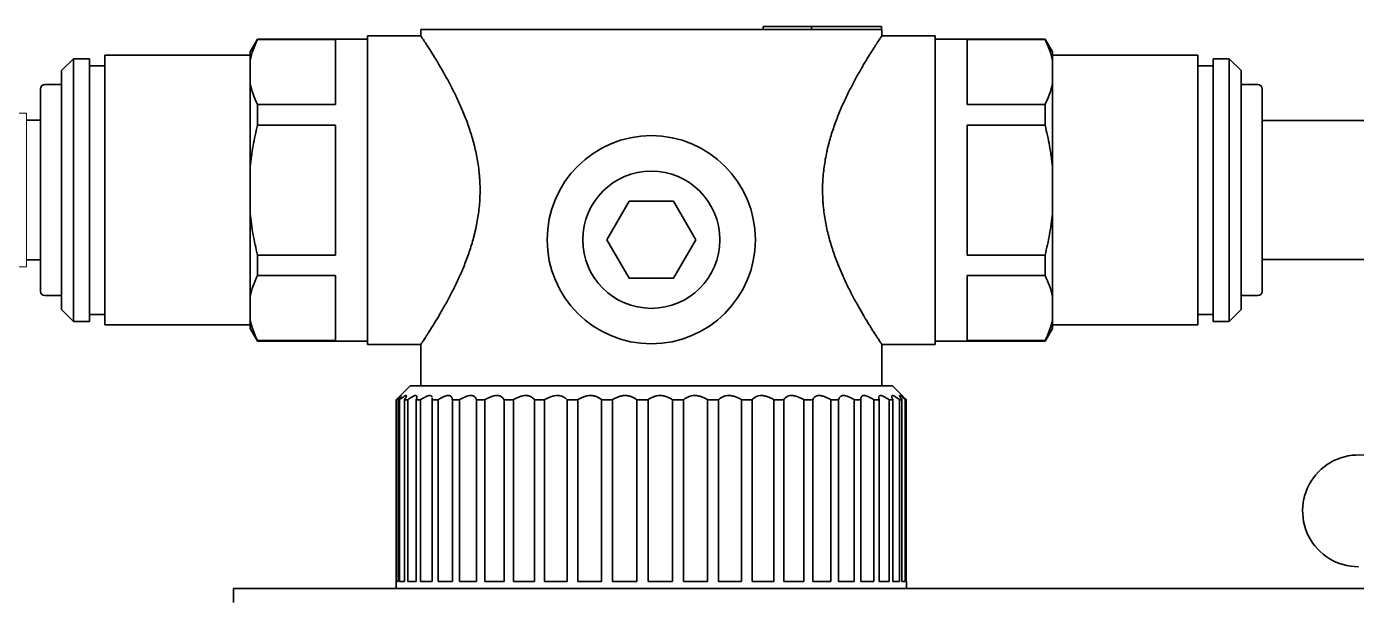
# Model space of a CAD drawing. Extents: x 6336 to 10269, y -393 to 3036.
# Drawn here: x 8585.8 to 8680.9, y 2283.9 to 2324.6 of the extents above; entities that cross this region are included whole.
import ezdxf

# ---------------------------------------------------------------- set-up
doc = ezdxf.new("R2010")
doc.units = 0
doc.header["$LTSCALE"] = 5
doc.layers.get('0').update_dxf_attribs({"linetype": 'CONTINUOUS', "lineweight": 0})
doc.layers.add('1', color=7, linetype='CONTINUOUS', true_color=0xffffff)

msp = doc.modelspace()

# ---------------------------------------------------------------- linework, layer by layer
for p, q in [((8585.773, 2318.426), (8584.273, 2318.426)), ((8585.773, 2318.426), (8585.773, 2307.426)), ((8585.773, 2307.426), (8584.273, 2307.426))]:
    msp.add_line(p, q)
at = {"layer": '1', "color": 7, "linetype": 'Continuous', "lineweight": 35}
for p, q in [((8638.478, 2324.626), (8641.943, 2324.626)), ((8638.478, 2324.426), (8638.478, 2324.626)), ((8641.943, 2324.626), (8646.943, 2324.626)), ((8641.943, 2324.426), (8641.943, 2324.626)), ((8646.943, 2324.626), (8646.943, 2324.426)), ((8602.298, 2323.726), (8601.773, 2322.817)), ((8602.298, 2323.726), (8602.298, 2323.692)), ((8610.173, 2323.726), (8602.298, 2323.726)), ((8607.873, 2323.692), (8602.298, 2323.692)), ((8607.873, 2319.047), (8607.873, 2323.692)), ((8610.173, 2301.876), (8610.173, 2323.976)), ((8613.973, 2323.976), (8610.173, 2323.976)), ((8646.943, 2324.426), (8613.973, 2324.426)), ((8613.973, 2324.426), (8613.973, 2323.976)), ((8646.943, 2324.426), (8646.973, 2324.426)), ((8646.973, 2323.976), (8646.973, 2324.426)), ((8650.773, 2323.976), (8646.973, 2323.976)), ((8650.773, 2312.926), (8650.773, 2323.976)), ((8658.648, 2323.726), (8650.773, 2323.726)), ((8653.073, 2323.692), (8653.073, 2319.047)), ((8653.073, 2323.692), (8658.648, 2323.692)), ((8659.173, 2322.817), (8658.648, 2323.726)), ((8658.648, 2323.692), (8658.648, 2323.726)), ((8601.773, 2322.817), (8601.773, 2322.203)), ((8659.173, 2322.817), (8659.173, 2322.203)), ((8589.123, 2322.326), (8588.273, 2321.476)), ((8590.273, 2322.326), (8589.123, 2322.326)), ((8589.123, 2322.326), (8589.123, 2303.526)), ((8590.273, 2322.326), (8590.273, 2303.526)), ((8591.373, 2321.826), (8590.273, 2321.826)), ((8591.373, 2322.576), (8591.373, 2303.276)), ((8601.773, 2322.576), (8591.373, 2322.576)), ((8601.773, 2320.537), (8601.773, 2322.203)), ((8669.573, 2322.576), (8659.173, 2322.576)), ((8659.173, 2322.203), (8659.173, 2320.537)), ((8669.573, 2303.276), (8669.573, 2322.576)), ((8670.673, 2321.826), (8669.573, 2321.826)), ((8670.673, 2303.526), (8670.673, 2322.326)), ((8671.823, 2322.326), (8670.673, 2322.326)), ((8671.823, 2303.526), (8671.823, 2322.326)), ((8672.673, 2321.476), (8671.823, 2322.326)), ((8588.273, 2321.476), (8588.273, 2304.376)), ((8672.673, 2304.376), (8672.673, 2321.476)), ((8586.773, 2305.676), (8586.773, 2320.176)), ((8588.273, 2320.476), (8587.073, 2320.476)), ((8601.773, 2320.537), (8601.773, 2314.591)), ((8659.173, 2314.591), (8659.173, 2320.537)), ((8673.873, 2320.476), (8672.673, 2320.476)), ((8674.173, 2320.176), (8674.173, 2305.676)), ((8602.298, 2319.047), (8607.873, 2319.047)), ((8602.298, 2319.047), (8602.298, 2317.571)), ((8658.648, 2319.047), (8653.073, 2319.047)), ((8658.648, 2317.571), (8658.648, 2319.047)), ((8585.773, 2317.926), (8586.773, 2317.926)), ((8681.973, 2317.901), (8674.173, 2317.901)), ((8602.298, 2317.571), (8607.873, 2317.571)), ((8607.873, 2308.281), (8607.873, 2317.571)), ((8653.073, 2317.571), (8653.073, 2308.281)), ((8653.073, 2317.571), (8658.648, 2317.571)), ((8601.773, 2311.261), (8601.773, 2314.591)), ((8659.173, 2314.591), (8659.173, 2311.261)), ((8650.773, 2301.876), (8650.773, 2312.926)), ((8601.773, 2311.261), (8601.773, 2305.315)), ((8627.297, 2309.376), (8628.885, 2312.126)), ((8628.885, 2312.126), (8632.061, 2312.126)), ((8632.061, 2312.126), (8633.648, 2309.376)), ((8659.173, 2305.315), (8659.173, 2311.261)), ((8628.885, 2306.626), (8627.297, 2309.376)), ((8633.648, 2309.376), (8632.061, 2306.626)), ((8586.773, 2307.926), (8585.773, 2307.926)), ((8607.873, 2308.281), (8602.298, 2308.281)), ((8602.298, 2308.281), (8602.298, 2306.805)), ((8658.648, 2308.281), (8653.073, 2308.281)), ((8658.648, 2306.805), (8658.648, 2308.281)), ((8674.173, 2307.951), (8681.973, 2307.951)), ((8602.298, 2306.805), (8607.873, 2306.805)), ((8607.873, 2302.16), (8607.873, 2306.805)), ((8632.061, 2306.626), (8628.885, 2306.626)), ((8653.073, 2306.805), (8653.073, 2302.16)), ((8658.648, 2306.805), (8653.073, 2306.805)), ((8587.073, 2305.376), (8588.273, 2305.376)), ((8601.773, 2303.65), (8601.773, 2305.315)), ((8659.173, 2305.315), (8659.173, 2303.65)), ((8672.673, 2305.376), (8673.873, 2305.376)), ((8588.273, 2304.376), (8589.123, 2303.526)), ((8590.273, 2304.026), (8591.373, 2304.026)), ((8601.773, 2303.035), (8601.773, 2303.65)), ((8659.173, 2303.035), (8659.173, 2303.65)), ((8669.573, 2304.026), (8670.673, 2304.026)), ((8671.823, 2303.526), (8672.673, 2304.376)), ((8589.123, 2303.526), (8590.273, 2303.526)), ((8591.373, 2303.276), (8601.773, 2303.276)), ((8601.773, 2303.035), (8602.298, 2302.126)), ((8658.648, 2302.126), (8659.173, 2303.035)), ((8659.173, 2303.276), (8669.573, 2303.276)), ((8670.673, 2303.526), (8671.823, 2303.526)), ((8607.873, 2302.16), (8602.298, 2302.16)), ((8602.298, 2302.126), (8602.298, 2302.16)), ((8602.298, 2302.126), (8610.173, 2302.126)), ((8610.173, 2301.876), (8613.973, 2301.876)), ((8613.973, 2301.876), (8613.973, 2298.926)), ((8646.973, 2301.876), (8650.773, 2301.876)), ((8646.973, 2298.926), (8646.973, 2301.876)), ((8650.773, 2302.126), (8658.648, 2302.126)), ((8653.073, 2302.16), (8658.648, 2302.16)), ((8658.648, 2302.16), (8658.648, 2302.126)), ((8613.223, 2298.926), (8612.223, 2297.926)), ((8647.723, 2298.926), (8613.223, 2298.926)), ((8648.423, 2298.226), (8647.723, 2298.926)), ((8612.223, 2297.926), (8612.223, 2284.426)), ((8612.223, 2297.926), (8612.227, 2297.926)), ((8612.227, 2284.926), (8612.227, 2297.926)), ((8612.349, 2297.926), (8612.349, 2284.926)), ((8612.461, 2297.926), (8612.349, 2297.926)), ((8612.461, 2284.926), (8612.461, 2297.926)), ((8612.823, 2297.926), (8612.823, 2284.926)), ((8613.045, 2297.926), (8612.823, 2297.926)), ((8613.045, 2284.926), (8613.045, 2297.926)), ((8613.641, 2297.926), (8613.641, 2284.926)), ((8613.968, 2297.926), (8613.641, 2297.926)), ((8613.968, 2284.926), (8613.968, 2297.926)), ((8614.787, 2297.926), (8614.787, 2284.926)), ((8615.213, 2297.926), (8614.787, 2297.926)), ((8615.213, 2284.926), (8615.213, 2297.926)), ((8616.237, 2297.926), (8616.237, 2284.926)), ((8616.754, 2297.926), (8616.237, 2297.926)), ((8616.754, 2284.926), (8616.754, 2297.926)), ((8617.965, 2297.926), (8617.965, 2284.926)), ((8618.563, 2297.926), (8617.965, 2297.926)), ((8618.563, 2284.926), (8618.563, 2297.926)), ((8619.937, 2297.926), (8619.937, 2284.926)), ((8620.604, 2297.926), (8619.937, 2297.926)), ((8620.604, 2284.926), (8620.604, 2297.926)), ((8622.113, 2297.926), (8622.113, 2284.926)), ((8622.836, 2297.926), (8622.113, 2297.926)), ((8622.836, 2284.926), (8622.836, 2297.926)), ((8624.452, 2297.926), (8624.452, 2284.926)), ((8625.217, 2297.926), (8624.452, 2297.926)), ((8625.217, 2284.926), (8625.217, 2297.926)), ((8626.909, 2297.926), (8626.909, 2284.926)), ((8627.701, 2297.926), (8626.909, 2297.926)), ((8627.701, 2284.926), (8627.701, 2297.926)), ((8629.434, 2297.926), (8629.434, 2284.926)), ((8630.238, 2297.926), (8629.434, 2297.926)), ((8630.238, 2284.926), (8630.238, 2297.926)), ((8632.78, 2297.926), (8631.98, 2297.926)), ((8631.98, 2297.926), (8631.98, 2284.926)), ((8632.78, 2284.926), (8632.78, 2297.926)), ((8634.497, 2297.926), (8634.497, 2284.926)), ((8635.277, 2297.926), (8634.497, 2297.926)), ((8635.277, 2284.926), (8635.277, 2297.926)), ((8636.935, 2297.926), (8636.935, 2284.926)), ((8637.681, 2297.926), (8636.935, 2297.926)), ((8637.681, 2284.926), (8637.681, 2297.926)), ((8639.247, 2297.926), (8639.247, 2284.926)), ((8639.944, 2297.926), (8639.247, 2297.926)), ((8639.944, 2284.926), (8639.944, 2297.926)), ((8641.389, 2297.926), (8641.389, 2284.926)), ((8642.023, 2297.926), (8641.389, 2297.926)), ((8642.023, 2284.926), (8642.023, 2297.926)), ((8643.318, 2297.926), (8643.318, 2284.926)), ((8643.877, 2297.926), (8643.318, 2297.926)), ((8643.877, 2284.926), (8643.877, 2297.926)), ((8644.997, 2297.926), (8644.997, 2284.926)), ((8645.47, 2297.926), (8644.997, 2297.926)), ((8645.47, 2284.926), (8645.47, 2297.926)), ((8646.394, 2297.926), (8646.394, 2284.926)), ((8646.772, 2297.926), (8646.394, 2297.926)), ((8646.772, 2284.926), (8646.772, 2297.926)), ((8647.481, 2297.926), (8647.481, 2284.926)), ((8647.756, 2297.926), (8647.481, 2297.926)), ((8647.756, 2284.926), (8647.756, 2297.926)), ((8648.236, 2297.926), (8648.236, 2284.926)), ((8648.403, 2297.926), (8648.236, 2297.926)), ((8648.403, 2284.926), (8648.403, 2297.926)), ((8648.646, 2297.926), (8648.646, 2284.926)), ((8648.702, 2297.926), (8648.646, 2297.926)), ((8648.702, 2284.926), (8648.702, 2297.926)), ((8612.349, 2284.926), (8612.227, 2284.926)), ((8612.823, 2284.926), (8612.461, 2284.926)), ((8613.641, 2284.926), (8613.045, 2284.926)), ((8614.787, 2284.926), (8613.968, 2284.926)), ((8616.237, 2284.926), (8615.213, 2284.926)), ((8617.965, 2284.926), (8616.754, 2284.926)), ((8619.937, 2284.926), (8618.563, 2284.926)), ((8622.113, 2284.926), (8620.604, 2284.926)), ((8624.452, 2284.926), (8622.836, 2284.926)), ((8626.909, 2284.926), (8625.217, 2284.926)), ((8629.434, 2284.926), (8627.701, 2284.926)), ((8631.98, 2284.926), (8630.238, 2284.926)), ((8634.497, 2284.926), (8632.78, 2284.926)), ((8636.935, 2284.926), (8635.277, 2284.926)), ((8639.247, 2284.926), (8637.681, 2284.926)), ((8641.389, 2284.926), (8639.944, 2284.926)), ((8643.318, 2284.926), (8642.023, 2284.926)), ((8644.997, 2284.926), (8643.877, 2284.926)), ((8646.394, 2284.926), (8645.47, 2284.926)), ((8647.481, 2284.926), (8646.772, 2284.926)), ((8648.236, 2284.926), (8647.756, 2284.926)), ((8648.646, 2284.926), (8648.403, 2284.926)), ((8648.723, 2284.926), (8648.702, 2284.926)), ((8648.723, 2284.426), (8648.723, 2284.926)), ((8600.573, 2284.426), (8620.573, 2284.426)), ((8600.573, 2283.426), (8600.573, 2284.426)), ((8620.573, 2284.426), (8632.847, 2284.426)), ((8632.847, 2284.426), (8653.922, 2284.426)), ((8653.922, 2284.426), (8686.673, 2284.426))]:
    msp.add_line(p, q, dxfattribs=at)
for radius in [7.45, 4.91]:
    msp.add_circle((8630.473, 2309.376), radius, dxfattribs=at)
for centre, radius, start, end in [((8587.073, 2320.176), 0.3, 90, 180), ((8673.873, 2320.176), 0.3, 0, 90), ((8587.073, 2305.676), 0.3, 180, 270), ((8673.873, 2305.676), 0.3, 270, 0), ((8681.073, 2289.976), 4, 80.65121, 270)]:
    msp.add_arc(centre, radius, start, end, dxfattribs=at)
for points, knots in [([(8602.298, 2323.692), (8602.176, 2323.447), (8602.069, 2323.201), (8601.892, 2322.704), (8601.822, 2322.454), (8601.773, 2322.203)], [0, 0, 0, 0, 0.5, 0.5, 1, 1, 1, 1]), ([(8613.973, 2323.976), (8613.973, 2323.976), (8613.986, 2323.957), (8614.036, 2323.881), (8614.074, 2323.825), (8614.147, 2323.714), (8614.175, 2323.672), (8614.221, 2323.603), (8614.244, 2323.566), (8614.27, 2323.527), (8614.287, 2323.501), (8614.296, 2323.487), (8614.377, 2323.363), (8614.459, 2323.236), (8614.64, 2322.953), (8614.739, 2322.796), (8614.899, 2322.538), (8614.954, 2322.449), (8615.04, 2322.309), (8615.083, 2322.238), (8615.127, 2322.164), (8615.157, 2322.115), (8615.172, 2322.09), (8615.307, 2321.864), (8615.432, 2321.651), (8615.687, 2321.203), (8615.818, 2320.967), (8616.084, 2320.472), (8616.219, 2320.212), (8616.387, 2319.873), (8616.421, 2319.804), (8616.488, 2319.666), (8616.589, 2319.456), (8616.688, 2319.242), (8616.884, 2318.807), (8617.011, 2318.508), (8617.255, 2317.892), (8617.371, 2317.574), (8617.535, 2317.081), (8617.588, 2316.914), (8617.664, 2316.659), (8617.688, 2316.574), (8617.724, 2316.444), (8617.736, 2316.401), (8617.76, 2316.314), (8617.771, 2316.27), (8617.874, 2315.877), (8617.952, 2315.523), (8618.082, 2314.803), (8618.132, 2314.437), (8618.175, 2313.972), (8618.183, 2313.879), (8618.196, 2313.692), (8618.201, 2313.597), (8618.215, 2313.314), (8618.219, 2313.125), (8618.22, 2312.746), (8618.215, 2312.558), (8618.198, 2312.184), (8618.186, 2311.998), (8618.136, 2311.445), (8618.086, 2311.08), (8617.991, 2310.54), (8617.955, 2310.361), (8617.897, 2310.094), (8617.877, 2310.006), (8617.834, 2309.829), (8617.812, 2309.741), (8617.7, 2309.303), (8617.599, 2308.964), (8617.381, 2308.305), (8617.264, 2307.985), (8617.08, 2307.518), (8617.017, 2307.364), (8616.921, 2307.137), (8616.889, 2307.062), (8616.823, 2306.912), (8616.791, 2306.839), (8616.626, 2306.473), (8616.493, 2306.192), (8616.225, 2305.653), (8616.091, 2305.394), (8615.825, 2304.898), (8615.693, 2304.66), (8615.548, 2304.405), (8615.532, 2304.377), (8615.5, 2304.321), (8615.452, 2304.238), (8615.342, 2304.049), (8615.251, 2303.894), (8615.072, 2303.596), (8614.959, 2303.411), (8614.747, 2303.069), (8614.648, 2302.912), (8614.512, 2302.698), (8614.468, 2302.63), (8614.407, 2302.535), (8614.386, 2302.504), (8614.357, 2302.459), (8614.348, 2302.444), (8614.329, 2302.415), (8614.246, 2302.287), (8614.177, 2302.183), (8614.077, 2302.032), (8614.039, 2301.975), (8613.987, 2301.898), (8613.974, 2301.877), (8613.973, 2301.876), (8613.973, 2301.876), (8613.973, 2301.876)], [0, 0, 0, 0, 0.031229, 0.031229, 0.062459, 0.062459, 0.078074, 0.078074, 0.085881, 0.089785, 0.089785, 0.093688, 0.093688, 0.124918, 0.124918, 0.156147, 0.156147, 0.171762, 0.171762, 0.179569, 0.183473, 0.183473, 0.187377, 0.187377, 0.218606, 0.218606, 0.249836, 0.249836, 0.281065, 0.281065, 0.288872, 0.288872, 0.29668, 0.312294, 0.312294, 0.343524, 0.343524, 0.374753, 0.374753, 0.390368, 0.390368, 0.398175, 0.398175, 0.402079, 0.402079, 0.405983, 0.405983, 0.437212, 0.437212, 0.468442, 0.468442, 0.476249, 0.476249, 0.484056, 0.484056, 0.499671, 0.499671, 0.515286, 0.515286, 0.5309, 0.5309, 0.56213, 0.56213, 0.577745, 0.577745, 0.585552, 0.585552, 0.593359, 0.593359, 0.624589, 0.624589, 0.655818, 0.655818, 0.671433, 0.671433, 0.67924, 0.67924, 0.687048, 0.687048, 0.718277, 0.718277, 0.749507, 0.749507, 0.780736, 0.780736, 0.78464, 0.78464, 0.788543, 0.796351, 0.811965, 0.811965, 0.843195, 0.843195, 0.874424, 0.874424, 0.890039, 0.890039, 0.897846, 0.897846, 0.90175, 0.90175, 0.905654, 0.936883, 0.936883, 0.968113, 0.968113, 0.999342, 0.999342, 1, 1, 1, 1]), ([(8646.973, 2301.876), (8646.973, 2301.876), (8646.96, 2301.895), (8646.909, 2301.971), (8646.872, 2302.027), (8646.798, 2302.139), (8646.771, 2302.18), (8646.725, 2302.249), (8646.701, 2302.286), (8646.676, 2302.325), (8646.659, 2302.351), (8646.65, 2302.365), (8646.569, 2302.489), (8646.487, 2302.616), (8646.305, 2302.899), (8646.206, 2303.056), (8646.047, 2303.314), (8645.991, 2303.403), (8645.906, 2303.543), (8645.863, 2303.615), (8645.819, 2303.688), (8645.789, 2303.737), (8645.774, 2303.762), (8645.639, 2303.988), (8645.514, 2304.201), (8645.258, 2304.65), (8645.127, 2304.885), (8644.862, 2305.381), (8644.727, 2305.64), (8644.558, 2305.979), (8644.525, 2306.048), (8644.457, 2306.187), (8644.357, 2306.396), (8644.258, 2306.61), (8644.062, 2307.045), (8643.935, 2307.344), (8643.691, 2307.961), (8643.574, 2308.279), (8643.411, 2308.771), (8643.358, 2308.938), (8643.282, 2309.193), (8643.257, 2309.279), (8643.221, 2309.408), (8643.209, 2309.451), (8643.186, 2309.538), (8643.174, 2309.582), (8643.072, 2309.975), (8642.993, 2310.329), (8642.864, 2311.05), (8642.814, 2311.415), (8642.771, 2311.88), (8642.763, 2311.973), (8642.75, 2312.161), (8642.744, 2312.255), (8642.731, 2312.538), (8642.727, 2312.727), (8642.726, 2313.106), (8642.73, 2313.294), (8642.747, 2313.668), (8642.76, 2313.854), (8642.81, 2314.408), (8642.86, 2314.772), (8642.955, 2315.312), (8642.991, 2315.491), (8643.049, 2315.758), (8643.069, 2315.846), (8643.111, 2316.023), (8643.133, 2316.111), (8643.246, 2316.549), (8643.347, 2316.888), (8643.565, 2317.547), (8643.682, 2317.867), (8643.866, 2318.334), (8643.929, 2318.488), (8644.025, 2318.715), (8644.057, 2318.79), (8644.122, 2318.94), (8644.155, 2319.014), (8644.319, 2319.379), (8644.453, 2319.66), (8644.721, 2320.2), (8644.855, 2320.458), (8645.121, 2320.954), (8645.252, 2321.192), (8645.398, 2321.447), (8645.414, 2321.475), (8645.446, 2321.531), (8645.494, 2321.614), (8645.604, 2321.804), (8645.695, 2321.958), (8645.873, 2322.256), (8645.986, 2322.441), (8646.199, 2322.783), (8646.298, 2322.941), (8646.434, 2323.154), (8646.477, 2323.222), (8646.539, 2323.318), (8646.559, 2323.348), (8646.588, 2323.393), (8646.598, 2323.408), (8646.617, 2323.437), (8646.7, 2323.565), (8646.769, 2323.67), (8646.869, 2323.82), (8646.907, 2323.877), (8646.958, 2323.955), (8646.972, 2323.975), (8646.973, 2323.976), (8646.973, 2323.976), (8646.973, 2323.976)], [0, 0, 0, 0, 0.031229, 0.031229, 0.062459, 0.062459, 0.078074, 0.078074, 0.085881, 0.089785, 0.089785, 0.093688, 0.093688, 0.124918, 0.124918, 0.156147, 0.156147, 0.171762, 0.171762, 0.179569, 0.183473, 0.183473, 0.187377, 0.187377, 0.218606, 0.218606, 0.249836, 0.249836, 0.281065, 0.281065, 0.288872, 0.288872, 0.29668, 0.312294, 0.312294, 0.343524, 0.343524, 0.374753, 0.374753, 0.390368, 0.390368, 0.398175, 0.398175, 0.402079, 0.402079, 0.405983, 0.405983, 0.437212, 0.437212, 0.468442, 0.468442, 0.476249, 0.476249, 0.484056, 0.484056, 0.499671, 0.499671, 0.515286, 0.515286, 0.530901, 0.530901, 0.56213, 0.56213, 0.577745, 0.577745, 0.585552, 0.585552, 0.593359, 0.593359, 0.624589, 0.624589, 0.655818, 0.655818, 0.671433, 0.671433, 0.67924, 0.67924, 0.687048, 0.687048, 0.718277, 0.718277, 0.749507, 0.749507, 0.780736, 0.780736, 0.78464, 0.78464, 0.788543, 0.796351, 0.811965, 0.811965, 0.843195, 0.843195, 0.874424, 0.874424, 0.890039, 0.890039, 0.897846, 0.897846, 0.90175, 0.90175, 0.905654, 0.936883, 0.936883, 0.968113, 0.968113, 0.999342, 0.999342, 1, 1, 1, 1]), ([(8659.173, 2322.203), (8659.124, 2322.454), (8659.054, 2322.704), (8658.877, 2323.201), (8658.77, 2323.447), (8658.648, 2323.692)], [0, 0, 0, 0, 0.5, 0.5, 1, 1, 1, 1]), ([(8601.773, 2320.537), (8601.822, 2320.286), (8601.892, 2320.036), (8602.069, 2319.539), (8602.176, 2319.293), (8602.298, 2319.047)], [0, 0, 0, 0, 0.5, 0.5, 1, 1, 1, 1]), ([(8658.648, 2319.047), (8658.77, 2319.293), (8658.877, 2319.539), (8659.054, 2320.036), (8659.124, 2320.286), (8659.173, 2320.537)], [0, 0, 0, 0, 0.5, 0.5, 1, 1, 1, 1]), ([(8602.298, 2317.571), (8602.176, 2317.081), (8602.069, 2316.587), (8601.892, 2315.595), (8601.822, 2315.095), (8601.773, 2314.591)], [0, 0, 0, 0, 0.5, 0.5, 1, 1, 1, 1]), ([(8659.173, 2314.591), (8659.124, 2315.095), (8659.054, 2315.595), (8658.877, 2316.587), (8658.77, 2317.081), (8658.648, 2317.571)], [0, 0, 0, 0, 0.5, 0.5, 1, 1, 1, 1]), ([(8601.773, 2311.261), (8601.822, 2310.757), (8601.892, 2310.258), (8602.069, 2309.265), (8602.176, 2308.772), (8602.298, 2308.281)], [0, 0, 0, 0, 0.5, 0.5, 1, 1, 1, 1]), ([(8658.648, 2308.281), (8658.77, 2308.772), (8658.877, 2309.265), (8659.054, 2310.258), (8659.124, 2310.757), (8659.173, 2311.261)], [0, 0, 0, 0, 0.5, 0.5, 1, 1, 1, 1]), ([(8602.298, 2306.805), (8602.176, 2306.56), (8602.069, 2306.313), (8601.892, 2305.817), (8601.822, 2305.567), (8601.773, 2305.315)], [0, 0, 0, 0, 0.5, 0.5, 1, 1, 1, 1]), ([(8659.173, 2305.315), (8659.124, 2305.567), (8659.054, 2305.817), (8658.877, 2306.313), (8658.77, 2306.56), (8658.648, 2306.805)], [0, 0, 0, 0, 0.5, 0.5, 1, 1, 1, 1]), ([(8601.773, 2303.65), (8601.822, 2303.398), (8601.892, 2303.148), (8602.069, 2302.652), (8602.176, 2302.405), (8602.298, 2302.16)], [0, 0, 0, 0, 0.5, 0.5, 1, 1, 1, 1]), ([(8658.648, 2302.16), (8658.77, 2302.405), (8658.877, 2302.652), (8659.054, 2303.148), (8659.124, 2303.398), (8659.173, 2303.65)], [0, 0, 0, 0, 0.5, 0.5, 1, 1, 1, 1]), ([(8612.349, 2297.926), (8612.386, 2297.97), (8612.419, 2298.01), (8612.463, 2298.064), (8612.476, 2298.082), (8612.495, 2298.106), (8612.501, 2298.113), (8612.512, 2298.128), (8612.517, 2298.135), (8612.542, 2298.169), (8612.556, 2298.19), (8612.567, 2298.211), (8612.57, 2298.217), (8612.57, 2298.222), (8612.57, 2298.224), (8612.569, 2298.226), (8612.568, 2298.226), (8612.561, 2298.226), (8612.549, 2298.219), (8612.525, 2298.201), (8612.52, 2298.197), (8612.509, 2298.188), (8612.492, 2298.174), (8612.471, 2298.156), (8612.441, 2298.129), (8612.425, 2298.114), (8612.39, 2298.082), (8612.372, 2298.065), (8612.314, 2298.01), (8612.272, 2297.97), (8612.227, 2297.926)], [0, 0, 0, 0, 0.125, 0.125, 0.1875, 0.1875, 0.21875, 0.21875, 0.25, 0.25, 0.375, 0.375, 0.4375, 0.4375, 0.46875, 0.46875, 0.5, 0.5, 0.625, 0.625, 0.65625, 0.65625, 0.6875, 0.75, 0.75, 0.8125, 0.8125, 0.875, 0.875, 1, 1, 1, 1]), ([(8612.823, 2297.926), (8612.851, 2297.97), (8612.876, 2298.01), (8612.905, 2298.064), (8612.913, 2298.082), (8612.924, 2298.106), (8612.927, 2298.113), (8612.933, 2298.128), (8612.936, 2298.135), (8612.947, 2298.169), (8612.95, 2298.19), (8612.945, 2298.211), (8612.941, 2298.217), (8612.933, 2298.222), (8612.93, 2298.224), (8612.924, 2298.226), (8612.92, 2298.226), (8612.898, 2298.226), (8612.875, 2298.219), (8612.838, 2298.201), (8612.83, 2298.197), (8612.814, 2298.188), (8612.788, 2298.174), (8612.76, 2298.156), (8612.721, 2298.129), (8612.7, 2298.114), (8612.656, 2298.082), (8612.633, 2298.065), (8612.563, 2298.01), (8612.513, 2297.97), (8612.461, 2297.926)], [0, 0, 0, 0, 0.125, 0.125, 0.1875, 0.1875, 0.21875, 0.21875, 0.25, 0.25, 0.375, 0.375, 0.4375, 0.4375, 0.46875, 0.46875, 0.5, 0.5, 0.625, 0.625, 0.65625, 0.65625, 0.6875, 0.75, 0.75, 0.8125, 0.8125, 0.875, 0.875, 1, 1, 1, 1]), ([(8613.641, 2297.926), (8613.66, 2297.97), (8613.674, 2298.01), (8613.688, 2298.064), (8613.692, 2298.082), (8613.695, 2298.106), (8613.695, 2298.113), (8613.696, 2298.128), (8613.696, 2298.135), (8613.693, 2298.169), (8613.685, 2298.19), (8613.663, 2298.211), (8613.654, 2298.217), (8613.638, 2298.222), (8613.632, 2298.224), (8613.62, 2298.226), (8613.613, 2298.226), (8613.578, 2298.226), (8613.544, 2298.219), (8613.494, 2298.201), (8613.483, 2298.197), (8613.462, 2298.188), (8613.429, 2298.174), (8613.394, 2298.156), (8613.346, 2298.129), (8613.32, 2298.114), (8613.268, 2298.082), (8613.241, 2298.065), (8613.16, 2298.01), (8613.103, 2297.97), (8613.045, 2297.926)], [0, 0, 0, 0, 0.125, 0.125, 0.1875, 0.1875, 0.21875, 0.21875, 0.25, 0.25, 0.375, 0.375, 0.4375, 0.4375, 0.46875, 0.46875, 0.5, 0.5, 0.625, 0.625, 0.65625, 0.65625, 0.6875, 0.75, 0.75, 0.8125, 0.8125, 0.875, 0.875, 1, 1, 1, 1]), ([(8614.787, 2298.122), (8614.785, 2298.129), (8614.782, 2298.136), (8614.766, 2298.169), (8614.747, 2298.19), (8614.709, 2298.211), (8614.695, 2298.217), (8614.67, 2298.222), (8614.661, 2298.224), (8614.644, 2298.226), (8614.634, 2298.226), (8614.586, 2298.226), (8614.542, 2298.219), (8614.48, 2298.201), (8614.467, 2298.197), (8614.441, 2298.188), (8614.402, 2298.174), (8614.361, 2298.156), (8614.304, 2298.129), (8614.275, 2298.114), (8614.215, 2298.082), (8614.185, 2298.065), (8614.094, 2298.01), (8614.032, 2297.97), (8613.968, 2297.926)], [0, 0, 0, 0, 0.038002, 0.038002, 0.198335, 0.198335, 0.278501, 0.278501, 0.318585, 0.318585, 0.358668, 0.358668, 0.519001, 0.519001, 0.559084, 0.559084, 0.599167, 0.679334, 0.679334, 0.7595, 0.7595, 0.839667, 0.839667, 1, 1, 1, 1]), ([(8616.237, 2297.926), (8616.237, 2297.97), (8616.231, 2298.01), (8616.215, 2298.064), (8616.208, 2298.082), (8616.195, 2298.106), (8616.19, 2298.113), (8616.18, 2298.128), (8616.174, 2298.135), (8616.145, 2298.169), (8616.116, 2298.19), (8616.062, 2298.211), (8616.042, 2298.217), (8616.01, 2298.222), (8615.999, 2298.224), (8615.976, 2298.226), (8615.964, 2298.226), (8615.904, 2298.226), (8615.85, 2298.219), (8615.778, 2298.201), (8615.763, 2298.197), (8615.733, 2298.188), (8615.687, 2298.174), (8615.641, 2298.156), (8615.577, 2298.129), (8615.545, 2298.114), (8615.479, 2298.082), (8615.446, 2298.065), (8615.347, 2298.01), (8615.28, 2297.97), (8615.213, 2297.926)], [0, 0, 0, 0, 0.125, 0.125, 0.1875, 0.1875, 0.21875, 0.21875, 0.25, 0.25, 0.375, 0.375, 0.4375, 0.4375, 0.46875, 0.46875, 0.5, 0.5, 0.625, 0.625, 0.65625, 0.65625, 0.6875, 0.75, 0.75, 0.8125, 0.8125, 0.875, 0.875, 1, 1, 1, 1]), ([(8617.965, 2297.926), (8617.955, 2297.97), (8617.939, 2298.01), (8617.908, 2298.064), (8617.896, 2298.082), (8617.875, 2298.106), (8617.868, 2298.113), (8617.853, 2298.128), (8617.844, 2298.135), (8617.803, 2298.169), (8617.763, 2298.19), (8617.695, 2298.211), (8617.67, 2298.217), (8617.631, 2298.222), (8617.617, 2298.224), (8617.59, 2298.226), (8617.576, 2298.226), (8617.505, 2298.226), (8617.443, 2298.219), (8617.361, 2298.201), (8617.344, 2298.197), (8617.311, 2298.188), (8617.261, 2298.174), (8617.209, 2298.156), (8617.14, 2298.129), (8617.105, 2298.114), (8617.034, 2298.082), (8616.999, 2298.065), (8616.894, 2298.01), (8616.824, 2297.97), (8616.754, 2297.926)], [0, 0, 0, 0, 0.125, 0.125, 0.1875, 0.1875, 0.21875, 0.21875, 0.25, 0.25, 0.375, 0.375, 0.4375, 0.4375, 0.46875, 0.46875, 0.5, 0.5, 0.625, 0.625, 0.65625, 0.65625, 0.6875, 0.75, 0.75, 0.8125, 0.8125, 0.875, 0.875, 1, 1, 1, 1]), ([(8619.937, 2297.926), (8619.917, 2297.97), (8619.892, 2298.01), (8619.845, 2298.064), (8619.828, 2298.082), (8619.801, 2298.106), (8619.791, 2298.113), (8619.771, 2298.128), (8619.761, 2298.135), (8619.707, 2298.169), (8619.658, 2298.19), (8619.576, 2298.211), (8619.548, 2298.217), (8619.502, 2298.222), (8619.487, 2298.224), (8619.455, 2298.226), (8619.439, 2298.226), (8619.358, 2298.226), (8619.29, 2298.219), (8619.2, 2298.201), (8619.182, 2298.197), (8619.146, 2298.188), (8619.091, 2298.174), (8619.036, 2298.156), (8618.962, 2298.129), (8618.925, 2298.114), (8618.851, 2298.082), (8618.815, 2298.065), (8618.705, 2298.01), (8618.634, 2297.97), (8618.563, 2297.926)], [0, 0, 0, 0, 0.125, 0.125, 0.1875, 0.1875, 0.21875, 0.21875, 0.25, 0.25, 0.375, 0.375, 0.4375, 0.4375, 0.46875, 0.46875, 0.5, 0.5, 0.625, 0.625, 0.65625, 0.65625, 0.6875, 0.75, 0.75, 0.8125, 0.8125, 0.875, 0.875, 1, 1, 1, 1]), ([(8622.113, 2297.926), (8622.084, 2297.97), (8622.05, 2298.01), (8621.99, 2298.064), (8621.968, 2298.082), (8621.934, 2298.106), (8621.922, 2298.113), (8621.898, 2298.128), (8621.885, 2298.135), (8621.82, 2298.169), (8621.764, 2298.19), (8621.67, 2298.211), (8621.638, 2298.217), (8621.587, 2298.222), (8621.569, 2298.224), (8621.535, 2298.226), (8621.517, 2298.226), (8621.428, 2298.226), (8621.354, 2298.219), (8621.258, 2298.201), (8621.239, 2298.197), (8621.201, 2298.188), (8621.143, 2298.174), (8621.085, 2298.156), (8621.009, 2298.129), (8620.971, 2298.114), (8620.895, 2298.082), (8620.857, 2298.065), (8620.746, 2298.01), (8620.674, 2297.97), (8620.604, 2297.926)], [0, 0, 0, 0, 0.125, 0.125, 0.1875, 0.1875, 0.21875, 0.21875, 0.25, 0.25, 0.375, 0.375, 0.4375, 0.4375, 0.46875, 0.46875, 0.5, 0.5, 0.625, 0.625, 0.65625, 0.65625, 0.6875, 0.75, 0.75, 0.8125, 0.8125, 0.875, 0.875, 1, 1, 1, 1]), ([(8624.452, 2297.926), (8624.414, 2297.97), (8624.372, 2298.01), (8624.299, 2298.064), (8624.274, 2298.082), (8624.234, 2298.106), (8624.22, 2298.113), (8624.191, 2298.128), (8624.177, 2298.135), (8624.103, 2298.169), (8624.039, 2298.19), (8623.936, 2298.211), (8623.9, 2298.217), (8623.844, 2298.222), (8623.826, 2298.224), (8623.788, 2298.226), (8623.769, 2298.226), (8623.674, 2298.226), (8623.596, 2298.219), (8623.496, 2298.201), (8623.476, 2298.197), (8623.436, 2298.188), (8623.376, 2298.174), (8623.318, 2298.156), (8623.24, 2298.129), (8623.201, 2298.114), (8623.124, 2298.082), (8623.087, 2298.065), (8622.976, 2298.01), (8622.905, 2297.97), (8622.836, 2297.926)], [0, 0, 0, 0, 0.125, 0.125, 0.1875, 0.1875, 0.21875, 0.21875, 0.25, 0.25, 0.375, 0.375, 0.4375, 0.4375, 0.46875, 0.46875, 0.5, 0.5, 0.625, 0.625, 0.65625, 0.65625, 0.6875, 0.75, 0.75, 0.8125, 0.8125, 0.875, 0.875, 1, 1, 1, 1]), ([(8626.909, 2297.926), (8626.863, 2297.97), (8626.812, 2298.01), (8626.729, 2298.064), (8626.7, 2298.082), (8626.655, 2298.106), (8626.639, 2298.113), (8626.607, 2298.128), (8626.591, 2298.135), (8626.509, 2298.169), (8626.439, 2298.19), (8626.328, 2298.211), (8626.29, 2298.217), (8626.231, 2298.222), (8626.211, 2298.224), (8626.172, 2298.226), (8626.152, 2298.226), (8626.052, 2298.226), (8625.971, 2298.219), (8625.869, 2298.201), (8625.849, 2298.197), (8625.808, 2298.188), (8625.748, 2298.174), (8625.689, 2298.156), (8625.611, 2298.129), (8625.573, 2298.114), (8625.497, 2298.082), (8625.46, 2298.065), (8625.352, 2298.01), (8625.283, 2297.97), (8625.217, 2297.926)], [0, 0, 0, 0, 0.125, 0.125, 0.1875, 0.1875, 0.21875, 0.21875, 0.25, 0.25, 0.375, 0.375, 0.4375, 0.4375, 0.46875, 0.46875, 0.5, 0.5, 0.625, 0.625, 0.65625, 0.65625, 0.6875, 0.75, 0.75, 0.8125, 0.8125, 0.875, 0.875, 1, 1, 1, 1]), ([(8629.434, 2297.926), (8629.381, 2297.97), (8629.324, 2298.01), (8629.232, 2298.064), (8629.2, 2298.082), (8629.15, 2298.106), (8629.133, 2298.113), (8629.098, 2298.128), (8629.081, 2298.135), (8628.992, 2298.169), (8628.918, 2298.19), (8628.801, 2298.211), (8628.761, 2298.217), (8628.7, 2298.222), (8628.68, 2298.224), (8628.639, 2298.226), (8628.618, 2298.226), (8628.516, 2298.226), (8628.434, 2298.219), (8628.332, 2298.201), (8628.312, 2298.197), (8628.272, 2298.188), (8628.212, 2298.174), (8628.153, 2298.156), (8628.077, 2298.129), (8628.04, 2298.114), (8627.966, 2298.082), (8627.931, 2298.065), (8627.827, 2298.01), (8627.762, 2297.97), (8627.701, 2297.926)], [0, 0, 0, 0, 0.125, 0.125, 0.1875, 0.1875, 0.21875, 0.21875, 0.25, 0.25, 0.375, 0.375, 0.4375, 0.4375, 0.46875, 0.46875, 0.5, 0.5, 0.625, 0.625, 0.65625, 0.65625, 0.6875, 0.75, 0.75, 0.8125, 0.8125, 0.875, 0.875, 1, 1, 1, 1]), ([(8631.98, 2297.926), (8631.921, 2297.97), (8631.859, 2298.01), (8631.759, 2298.064), (8631.724, 2298.082), (8631.671, 2298.106), (8631.653, 2298.113), (8631.616, 2298.128), (8631.598, 2298.135), (8631.504, 2298.169), (8631.427, 2298.19), (8631.307, 2298.211), (8631.266, 2298.217), (8631.204, 2298.222), (8631.183, 2298.224), (8631.142, 2298.226), (8631.121, 2298.226), (8631.019, 2298.226), (8630.937, 2298.219), (8630.837, 2298.201), (8630.817, 2298.197), (8630.778, 2298.188), (8630.719, 2298.174), (8630.663, 2298.156), (8630.59, 2298.129), (8630.554, 2298.114), (8630.485, 2298.082), (8630.451, 2298.065), (8630.354, 2298.01), (8630.294, 2297.97), (8630.238, 2297.926)], [0, 0, 0, 0, 0.125, 0.125, 0.1875, 0.1875, 0.21875, 0.21875, 0.25, 0.25, 0.375, 0.375, 0.4375, 0.4375, 0.46875, 0.46875, 0.5, 0.5, 0.625, 0.625, 0.65625, 0.65625, 0.6875, 0.75, 0.75, 0.8125, 0.8125, 0.875, 0.875, 1, 1, 1, 1]), ([(8634.497, 2297.926), (8634.433, 2297.97), (8634.366, 2298.01), (8634.261, 2298.064), (8634.224, 2298.082), (8634.169, 2298.106), (8634.15, 2298.113), (8634.112, 2298.128), (8634.093, 2298.135), (8633.996, 2298.169), (8633.917, 2298.19), (8633.796, 2298.211), (8633.755, 2298.217), (8633.694, 2298.222), (8633.673, 2298.224), (8633.632, 2298.226), (8633.612, 2298.226), (8633.51, 2298.226), (8633.431, 2298.219), (8633.335, 2298.201), (8633.315, 2298.197), (8633.278, 2298.188), (8633.222, 2298.174), (8633.169, 2298.156), (8633.1, 2298.129), (8633.067, 2298.114), (8633.003, 2298.082), (8632.972, 2298.065), (8632.883, 2298.01), (8632.83, 2297.97), (8632.78, 2297.926)], [0, 0, 0, 0, 0.125, 0.125, 0.1875, 0.1875, 0.21875, 0.21875, 0.25, 0.25, 0.375, 0.375, 0.4375, 0.4375, 0.46875, 0.46875, 0.5, 0.5, 0.625, 0.625, 0.65625, 0.65625, 0.6875, 0.75, 0.75, 0.8125, 0.8125, 0.875, 0.875, 1, 1, 1, 1]), ([(8636.935, 2297.926), (8636.868, 2297.97), (8636.798, 2298.01), (8636.689, 2298.064), (8636.651, 2298.082), (8636.595, 2298.106), (8636.575, 2298.113), (8636.537, 2298.128), (8636.517, 2298.135), (8636.419, 2298.169), (8636.341, 2298.19), (8636.221, 2298.211), (8636.181, 2298.217), (8636.12, 2298.222), (8636.1, 2298.224), (8636.06, 2298.226), (8636.041, 2298.226), (8635.943, 2298.226), (8635.867, 2298.219), (8635.776, 2298.201), (8635.758, 2298.197), (8635.723, 2298.188), (8635.671, 2298.174), (8635.623, 2298.156), (8635.56, 2298.129), (8635.53, 2298.114), (8635.472, 2298.082), (8635.444, 2298.065), (8635.366, 2298.01), (8635.319, 2297.97), (8635.277, 2297.926)], [0, 0, 0, 0, 0.125, 0.125, 0.1875, 0.1875, 0.21875, 0.21875, 0.25, 0.25, 0.375, 0.375, 0.4375, 0.4375, 0.46875, 0.46875, 0.5, 0.5, 0.625, 0.625, 0.65625, 0.65625, 0.6875, 0.75, 0.75, 0.8125, 0.8125, 0.875, 0.875, 1, 1, 1, 1]), ([(8639.247, 2297.926), (8639.178, 2297.97), (8639.106, 2298.01), (8638.996, 2298.064), (8638.958, 2298.082), (8638.901, 2298.106), (8638.882, 2298.113), (8638.843, 2298.128), (8638.824, 2298.135), (8638.727, 2298.169), (8638.65, 2298.19), (8638.534, 2298.211), (8638.495, 2298.217), (8638.437, 2298.222), (8638.418, 2298.224), (8638.38, 2298.226), (8638.361, 2298.226), (8638.269, 2298.226), (8638.199, 2298.219), (8638.115, 2298.201), (8638.099, 2298.197), (8638.067, 2298.188), (8638.02, 2298.174), (8637.976, 2298.156), (8637.92, 2298.129), (8637.894, 2298.114), (8637.843, 2298.082), (8637.82, 2298.065), (8637.753, 2298.01), (8637.714, 2297.97), (8637.681, 2297.926)], [0, 0, 0, 0, 0.125, 0.125, 0.1875, 0.1875, 0.21875, 0.21875, 0.25, 0.25, 0.375, 0.375, 0.4375, 0.4375, 0.46875, 0.46875, 0.5, 0.5, 0.625, 0.625, 0.65625, 0.65625, 0.6875, 0.75, 0.75, 0.8125, 0.8125, 0.875, 0.875, 1, 1, 1, 1]), ([(8641.389, 2297.926), (8641.319, 2297.97), (8641.247, 2298.01), (8641.137, 2298.064), (8641.1, 2298.082), (8641.044, 2298.106), (8641.025, 2298.113), (8640.987, 2298.128), (8640.968, 2298.135), (8640.874, 2298.169), (8640.8, 2298.19), (8640.69, 2298.211), (8640.653, 2298.217), (8640.599, 2298.222), (8640.581, 2298.224), (8640.546, 2298.226), (8640.529, 2298.226), (8640.443, 2298.226), (8640.379, 2298.219), (8640.305, 2298.201), (8640.29, 2298.197), (8640.262, 2298.188), (8640.221, 2298.174), (8640.183, 2298.156), (8640.136, 2298.129), (8640.113, 2298.114), (8640.071, 2298.082), (8640.052, 2298.065), (8639.998, 2298.01), (8639.969, 2297.97), (8639.944, 2297.926)], [0, 0, 0, 0, 0.125, 0.125, 0.1875, 0.1875, 0.21875, 0.21875, 0.25, 0.25, 0.375, 0.375, 0.4375, 0.4375, 0.46875, 0.46875, 0.5, 0.5, 0.625, 0.625, 0.65625, 0.65625, 0.6875, 0.75, 0.75, 0.8125, 0.8125, 0.875, 0.875, 1, 1, 1, 1]), ([(8643.318, 2297.926), (8643.248, 2297.97), (8643.177, 2298.01), (8643.07, 2298.064), (8643.035, 2298.082), (8642.981, 2298.106), (8642.963, 2298.113), (8642.926, 2298.128), (8642.908, 2298.135), (8642.819, 2298.169), (8642.749, 2298.19), (8642.647, 2298.211), (8642.613, 2298.217), (8642.564, 2298.222), (8642.548, 2298.224), (8642.516, 2298.226), (8642.5, 2298.226), (8642.424, 2298.226), (8642.368, 2298.219), (8642.304, 2298.201), (8642.291, 2298.197), (8642.267, 2298.188), (8642.232, 2298.174), (8642.201, 2298.156), (8642.163, 2298.129), (8642.145, 2298.114), (8642.113, 2298.082), (8642.098, 2298.065), (8642.059, 2298.01), (8642.038, 2297.97), (8642.023, 2297.926)], [0, 0, 0, 0, 0.125, 0.125, 0.1875, 0.1875, 0.21875, 0.21875, 0.25, 0.25, 0.375, 0.375, 0.4375, 0.4375, 0.46875, 0.46875, 0.5, 0.5, 0.625, 0.625, 0.65625, 0.65625, 0.6875, 0.75, 0.75, 0.8125, 0.8125, 0.875, 0.875, 1, 1, 1, 1]), ([(8644.997, 2297.926), (8644.929, 2297.97), (8644.861, 2298.01), (8644.759, 2298.064), (8644.725, 2298.082), (8644.674, 2298.106), (8644.657, 2298.113), (8644.623, 2298.128), (8644.606, 2298.135), (8644.523, 2298.169), (8644.459, 2298.19), (8644.367, 2298.211), (8644.337, 2298.217), (8644.293, 2298.222), (8644.279, 2298.224), (8644.251, 2298.226), (8644.238, 2298.226), (8644.171, 2298.226), (8644.124, 2298.219), (8644.072, 2298.201), (8644.062, 2298.197), (8644.043, 2298.188), (8644.015, 2298.174), (8643.991, 2298.156), (8643.963, 2298.129), (8643.95, 2298.114), (8643.927, 2298.082), (8643.918, 2298.065), (8643.893, 2298.01), (8643.883, 2297.97), (8643.877, 2297.926)], [0, 0, 0, 0, 0.125, 0.125, 0.1875, 0.1875, 0.21875, 0.21875, 0.25, 0.25, 0.375, 0.375, 0.4375, 0.4375, 0.46875, 0.46875, 0.5, 0.5, 0.625, 0.625, 0.65625, 0.65625, 0.6875, 0.75, 0.75, 0.8125, 0.8125, 0.875, 0.875, 1, 1, 1, 1]), ([(8646.394, 2297.926), (8646.329, 2297.97), (8646.264, 2298.01), (8646.169, 2298.064), (8646.138, 2298.082), (8646.091, 2298.106), (8646.076, 2298.113), (8646.045, 2298.128), (8646.029, 2298.135), (8645.954, 2298.169), (8645.897, 2298.19), (8645.817, 2298.211), (8645.791, 2298.217), (8645.754, 2298.222), (8645.742, 2298.224), (8645.718, 2298.226), (8645.707, 2298.226), (8645.652, 2298.226), (8645.615, 2298.219), (8645.575, 2298.201), (8645.568, 2298.197), (8645.554, 2298.188), (8645.534, 2298.174), (8645.518, 2298.156), (8645.5, 2298.129), (8645.492, 2298.114), (8645.48, 2298.082), (8645.476, 2298.065), (8645.466, 2298.01), (8645.466, 2297.97), (8645.47, 2297.926)], [0, 0, 0, 0, 0.125, 0.125, 0.1875, 0.1875, 0.21875, 0.21875, 0.25, 0.25, 0.375, 0.375, 0.4375, 0.4375, 0.46875, 0.46875, 0.5, 0.5, 0.625, 0.625, 0.65625, 0.65625, 0.6875, 0.75, 0.75, 0.8125, 0.8125, 0.875, 0.875, 1, 1, 1, 1]), ([(8647.481, 2297.926), (8647.42, 2297.97), (8647.36, 2298.01), (8647.274, 2298.064), (8647.246, 2298.082), (8647.204, 2298.106), (8647.19, 2298.113), (8647.163, 2298.128), (8647.149, 2298.135), (8647.083, 2298.169), (8647.035, 2298.19), (8646.968, 2298.211), (8646.947, 2298.217), (8646.917, 2298.222), (8646.907, 2298.224), (8646.889, 2298.226), (8646.88, 2298.226), (8646.838, 2298.226), (8646.811, 2298.219), (8646.785, 2298.201), (8646.78, 2298.197), (8646.772, 2298.188), (8646.76, 2298.174), (8646.752, 2298.156), (8646.745, 2298.129), (8646.742, 2298.114), (8646.741, 2298.082), (8646.742, 2298.065), (8646.748, 2298.01), (8646.757, 2297.97), (8646.772, 2297.926)], [0, 0, 0, 0, 0.125, 0.125, 0.1875, 0.1875, 0.21875, 0.21875, 0.25, 0.25, 0.375, 0.375, 0.4375, 0.4375, 0.46875, 0.46875, 0.5, 0.5, 0.625, 0.625, 0.65625, 0.65625, 0.6875, 0.75, 0.75, 0.8125, 0.8125, 0.875, 0.875, 1, 1, 1, 1]), ([(8648.236, 2297.926), (8648.181, 2297.97), (8648.128, 2298.01), (8648.052, 2298.064), (8648.027, 2298.082), (8647.991, 2298.106), (8647.98, 2298.113), (8647.956, 2298.128), (8647.945, 2298.135), (8647.89, 2298.169), (8647.85, 2298.19), (8647.798, 2298.211), (8647.782, 2298.217), (8647.76, 2298.222), (8647.753, 2298.224), (8647.74, 2298.226), (8647.734, 2298.226), (8647.705, 2298.226), (8647.689, 2298.219), (8647.677, 2298.201), (8647.675, 2298.197), (8647.672, 2298.188), (8647.669, 2298.174), (8647.669, 2298.156), (8647.673, 2298.129), (8647.676, 2298.114), (8647.685, 2298.082), (8647.691, 2298.065), (8647.713, 2298.01), (8647.732, 2297.97), (8647.756, 2297.926)], [0, 0, 0, 0, 0.125, 0.125, 0.1875, 0.1875, 0.21875, 0.21875, 0.25, 0.25, 0.375, 0.375, 0.4375, 0.4375, 0.46875, 0.46875, 0.5, 0.5, 0.625, 0.625, 0.65625, 0.65625, 0.6875, 0.75, 0.75, 0.8125, 0.8125, 0.875, 0.875, 1, 1, 1, 1]), ([(8648.646, 2297.926), (8648.597, 2297.97), (8648.552, 2298.01), (8648.488, 2298.064), (8648.467, 2298.082), (8648.438, 2298.106), (8648.428, 2298.113), (8648.409, 2298.128), (8648.4, 2298.135), (8648.357, 2298.169), (8648.327, 2298.19), (8648.291, 2298.211), (8648.28, 2298.217), (8648.266, 2298.222), (8648.262, 2298.224), (8648.255, 2298.226), (8648.251, 2298.226), (8648.237, 2298.226), (8648.232, 2298.219), (8648.234, 2298.201), (8648.235, 2298.197), (8648.238, 2298.188), (8648.243, 2298.174), (8648.252, 2298.156), (8648.266, 2298.129), (8648.274, 2298.114), (8648.294, 2298.082), (8648.305, 2298.065), (8648.342, 2298.01), (8648.371, 2297.97), (8648.403, 2297.926)], [0, 0, 0, 0, 0.125, 0.125, 0.1875, 0.1875, 0.21875, 0.21875, 0.25, 0.25, 0.375, 0.375, 0.4375, 0.4375, 0.46875, 0.46875, 0.5, 0.5, 0.625, 0.625, 0.65625, 0.65625, 0.6875, 0.75, 0.75, 0.8125, 0.8125, 0.875, 0.875, 1, 1, 1, 1]), ([(8648.423, 2298.226), (8648.423, 2298.226), (8648.43, 2298.218), (8648.449, 2298.197), (8648.458, 2298.189), (8648.472, 2298.173), (8648.477, 2298.167), (8648.488, 2298.155), (8648.494, 2298.149), (8648.525, 2298.116), (8648.555, 2298.084), (8648.597, 2298.038), (8648.606, 2298.029), (8648.624, 2298.009), (8648.652, 2297.98), (8648.682, 2297.948), (8648.702, 2297.926)], [0, 0, 0, 0, 0.246798, 0.246798, 0.372332, 0.372332, 0.435099, 0.435099, 0.497866, 0.497866, 0.748933, 0.748933, 0.8117, 0.8117, 0.874466, 1, 1, 1, 1])]:
    msp.add_open_spline(points, degree=3, knots=knots, dxfattribs=at)
msp.add_open_spline([(8614.787, 2297.926), (8614.795, 2297.965), (8614.799, 2298.001), (8614.8, 2298.034)], degree=3, dxfattribs=at)

doc.saveas('drawing.dxf')
